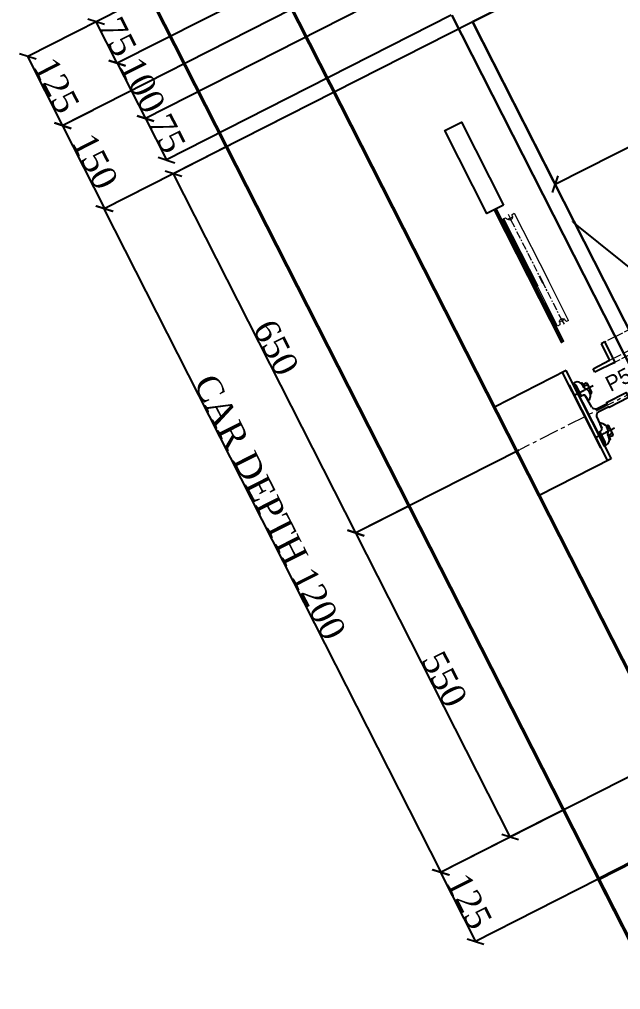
# Model space of a CAD drawing. Header units: millimetres. Extents: x 9028 to 18688, y -22518 to -16466.
# Drawn here: x 9028 to 9998, y -22077 to -20512 of the extents above; entities that cross this region are included whole.
import ezdxf
from ezdxf import colors
from ezdxf.entities.mleader import LeaderData, LeaderLine
from ezdxf.math import Vec2, Vec3

# ---------------------------------------------------------------- set-up
doc = ezdxf.new("R2010")
doc.units = ezdxf.units.MM
doc.linetypes.add('ACAD_ISO02W100', pattern=[15, 12, -3])
doc.linetypes.add('CENTER', pattern=[50.8, 31.75, -6.35, 6.35, -6.35])
for name, color, linetype, lineweight in [('CL', 2, 'CENTER', 0), ('DL', 8, 'ACAD_ISO02W100', 0), ('step&guides', 3, 'Continuous', 30), ('Wall', 1, 'Continuous', 50)]:
    doc.layers.add(name, color=color, linetype=linetype, lineweight=lineweight)
doc.layers.add('PDF_0', color=7, linetype='Continuous')
doc.layers.add('PDF_gide rail', color=7, linetype='Continuous')
doc.styles.add('nassar2', font='cent.shx', dxfattribs={"height": 60})
doc.styles.add('top', font='cent.shx', dxfattribs={"height": 40})
doc.dimstyles.new('top', dxfattribs={"dimtxt": 35, "dimasz": 20, "dimexe": 1.25, "dimexo": 0.625, "dimtad": 1, "dimtxsty": 'top', "dimblk": 'OBLIQUE', "dimcen": 2.5, "dimadec": 0, "dimazin": 0, "dimtfac": 1, "dimtmove": 0, "dimatfit": 3, "dimldrblk": 'OBLIQUE', "dimfxl": 1, "dimarcsym": 0})

# ---------------------------------------------------------------- blocks, each defined once
blk = doc.blocks.new('_Oblique')
at = {"color": 0, "linetype": 'ByBlock', "lineweight": -2}
blk.add_line((-0.5, -0.5), (0.5, 0.5), dxfattribs=at)
blk = doc.blocks.new('*D18')
at = {"color": 0, "lineweight": -2, "transparency": 16777216}
for p, q in [((9758.3, -20516.6), (9163.7, -20818.6)), ((9708.3, -21887.9), (9164.8, -20818.1)), ((10346.4, -21563.8), (9707.2, -21888.5))]:
    blk.add_line(p, q, dxfattribs=at)
at = {"layer": 'Defpoints', "color": 0, "transparency": 16777216}
for p in [(9758.9, -20516.3), (9164.8, -20818.1), (10346.9, -21563.5)]:
    blk.add_point(p, dxfattribs=at)
at = {"color": 0, "lineweight": -2, "transparency": 16777216, "xscale": 20, "yscale": 20, "zscale": 20}
for p, rotation in [((9164.8, -20818.1), 116.9290163711014), ((9708.3, -21887.9), 296.9290163711014)]:
    blk.add_blockref('_Oblique', p, dxfattribs=dict(at, rotation=rotation))
at = {"color": 0, "transparency": 16777216, "insert": (9432.3, -21299.1), "char_height": 40, "attachment_point": 5, "rotation": 296.929, "style": 'top'}
blk.add_mtext('CAR DEPTH 1200', dxfattribs=at)
blk = doc.blocks.new('*D28')
at = {"color": 0, "lineweight": -2, "transparency": 16777216}
for p, q in [((9834.3, -21207.1), (9569.7, -21341.4)), ((9819.9, -21831.2), (9570.8, -21340.9)), ((9905, -21788), (9818.8, -21831.8))]:
    blk.add_line(p, q, dxfattribs=at)
at = {"layer": 'Defpoints', "color": 0, "transparency": 16777216}
for p in [(9834.8, -21206.8), (9570.8, -21340.9), (9905.6, -21787.7)]:
    blk.add_point(p, dxfattribs=at)
at = {"color": 0, "lineweight": -2, "transparency": 16777216, "xscale": 20, "yscale": 20, "zscale": 20}
for p, rotation in [((9570.8, -21340.9), 116.9290163711014), ((9819.9, -21831.2), 296.9290163711014)]:
    blk.add_blockref('_Oblique', p, dxfattribs=dict(at, rotation=rotation))
at = {"color": 0, "transparency": 16777216, "insert": (9713.8, -21576.7), "char_height": 40, "attachment_point": 5, "rotation": 296.929, "style": 'top'}
blk.add_mtext('550', dxfattribs=at)
blk = doc.blocks.new('*D19')
at = {"color": 0, "lineweight": -2, "transparency": 16777216}
for p, q in [((9361.6, -20718.1), (9275.3, -20761.9)), ((9570.8, -21340.9), (9276.5, -20761.4)), ((9655.9, -21297.6), (9569.7, -21341.4))]:
    blk.add_line(p, q, dxfattribs=at)
at = {"layer": 'Defpoints', "color": 0, "transparency": 16777216}
for p in [(9362.1, -20717.8), (9276.5, -20761.4), (9656.5, -21297.4)]:
    blk.add_point(p, dxfattribs=at)
at = {"color": 0, "lineweight": -2, "transparency": 16777216, "xscale": 20, "yscale": 20, "zscale": 20}
for p, rotation in [((9276.5, -20761.4), 116.9290163711014), ((9570.8, -21340.9), 296.9290163711014)]:
    blk.add_blockref('_Oblique', p, dxfattribs=dict(at, rotation=rotation))
at = {"color": 0, "transparency": 16777216, "insert": (9442, -21041.8), "char_height": 40, "attachment_point": 5, "rotation": 296.929, "style": 'top'}
blk.add_mtext('650', dxfattribs=at)
blk = doc.blocks.new('*D20')
at = {"color": 0, "lineweight": -2, "transparency": 16777216}
for p, q in [((9410.9, -20384.6), (9040.3, -20572.9)), ((9467.5, -20496.1), (9096.9, -20684.3)), ((9098, -20683.8), (9041.4, -20572.3))]:
    blk.add_line(p, q, dxfattribs=at)
at = {"layer": 'Defpoints', "color": 0, "transparency": 16777216}
for p in [(9411.4, -20384.3), (9468.1, -20495.8), (9041.4, -20572.3)]:
    blk.add_point(p, dxfattribs=at)
at = {"color": 0, "lineweight": -2, "transparency": 16777216, "xscale": 20, "yscale": 20, "zscale": 20}
for p, rotation in [((9041.4, -20572.3), 116.9290163711014), ((9098, -20683.8), 296.9290163711014)]:
    blk.add_blockref('_Oblique', p, dxfattribs=dict(at, rotation=rotation))
at = {"color": 0, "transparency": 16777216, "insert": (9088.1, -20618.7), "char_height": 40, "attachment_point": 5, "rotation": 296.929, "style": 'top'}
blk.add_mtext('125', dxfattribs=at)
blk = doc.blocks.new('*D30')
at = {"color": 0, "lineweight": -2, "transparency": 16777216}
for p, q in [((10606.1, -20086.6), (10739.6, -20349.3)), ((9892, -20778.4), (10739, -20348.1)), ((9759.2, -20516.9), (9892.6, -20779.5))]:
    blk.add_line(p, q, dxfattribs=at)
at = {"layer": 'Defpoints', "color": 0, "transparency": 16777216}
for p in [(10605.9, -20086.1), (10739, -20348.1), (9758.9, -20516.3)]:
    blk.add_point(p, dxfattribs=at)
at = {"color": 0, "lineweight": -2, "transparency": 16777216, "xscale": 20, "yscale": 20, "zscale": 20}
for p, rotation in [((10739, -20348.1), 26.92901637119429), ((9892, -20778.4), 206.9290163711943)]:
    blk.add_blockref('_Oblique', p, dxfattribs=dict(at, rotation=rotation))
at = {"color": 0, "transparency": 16777216, "insert": (10306.2, -20544.9), "char_height": 40, "attachment_point": 5, "rotation": 26.929, "style": 'top'}
blk.add_mtext('CAR WIDTH 950', dxfattribs=at)
blk = doc.blocks.new('*D22')
at = {"color": 0, "lineweight": -2, "transparency": 16777216}
for p, q in [((9758.3, -20516.6), (9164.8, -20818.1)), ((9146.3, -20659.2), (9096.9, -20684.3)), ((9165.9, -20817.5), (9098, -20683.8))]:
    blk.add_line(p, q, dxfattribs=at)
at = {"layer": 'Defpoints', "color": 0, "transparency": 16777216}
for p in [(9758.9, -20516.3), (9146.9, -20658.9), (9098, -20683.8)]:
    blk.add_point(p, dxfattribs=at)
at = {"color": 0, "lineweight": -2, "transparency": 16777216, "xscale": 20, "yscale": 20, "zscale": 20}
for p, rotation in [((9098, -20683.8), 116.9290163711014), ((9165.9, -20817.5), 296.9290163711014)]:
    blk.add_blockref('_Oblique', p, dxfattribs=dict(at, rotation=rotation))
at = {"color": 0, "transparency": 16777216, "insert": (9150.4, -20741.3), "char_height": 40, "attachment_point": 5, "rotation": 296.929, "style": 'top'}
blk.add_mtext('150', dxfattribs=at)
blk = doc.blocks.new('*D31')
at = {"color": 0, "lineweight": -2, "transparency": 16777216}
for p, q in [((9645.5, -20349.6), (9184.8, -20583.6)), ((9690.7, -20438.8), (9230.1, -20672.8)), ((9185.9, -20583), (9231.2, -20672.2))]:
    blk.add_line(p, q, dxfattribs=at)
at = {"layer": 'Defpoints', "color": 0, "transparency": 16777216}
for p in [(9646, -20349.3), (9691.3, -20438.5), (9231.2, -20672.2)]:
    blk.add_point(p, dxfattribs=at)
at = {"color": 0, "lineweight": -2, "transparency": 16777216, "xscale": 20, "yscale": 20, "zscale": 20}
for p, rotation in [((9185.9, -20583), 116.9290163711014), ((9231.2, -20672.2), 296.9290163711014)]:
    blk.add_blockref('_Oblique', p, dxfattribs=dict(at, rotation=rotation))
at = {"color": 0, "transparency": 16777216, "insert": (9226.9, -20618.3), "char_height": 40, "attachment_point": 5, "rotation": 296.929, "style": 'top'}
blk.add_mtext('100', dxfattribs=at)
blk = doc.blocks.new('*D32')
at = {"color": 0, "lineweight": -2, "transparency": 16777216}
for p, q in [((9690.7, -20438.8), (9230.1, -20672.8)), ((9724.7, -20505.6), (9264, -20739.6)), ((9231.2, -20672.2), (9265.1, -20739.1))]:
    blk.add_line(p, q, dxfattribs=at)
at = {"layer": 'Defpoints', "color": 0, "transparency": 16777216}
for p in [(9691.3, -20438.5), (9725.3, -20505.3), (9265.1, -20739.1)]:
    blk.add_point(p, dxfattribs=at)
at = {"color": 0, "lineweight": -2, "transparency": 16777216, "xscale": 20, "yscale": 20, "zscale": 20}
for p, rotation in [((9231.2, -20672.2), 116.9290163711014), ((9265.1, -20739.1), 296.9290163711014)]:
    blk.add_blockref('_Oblique', p, dxfattribs=dict(at, rotation=rotation))
at = {"color": 0, "transparency": 16777216, "insert": (9266.5, -20696.3), "char_height": 40, "attachment_point": 5, "rotation": 296.929, "style": 'top'}
blk.add_mtext('75', dxfattribs=at)
blk = doc.blocks.new('*D23')
at = {"color": 0, "lineweight": -2, "transparency": 16777216}
for p, q in [((9185.9, -20583), (9151.9, -20516.2)), ((9152.5, -20515.9), (9153, -20515.6)), ((9186.4, -20582.8), (9187, -20582.5))]:
    blk.add_line(p, q, dxfattribs=at)
at = {"layer": 'Defpoints', "color": 0, "transparency": 16777216}
for p in [(9151.9, -20516.2), (9151.9, -20516.2), (9185.9, -20583)]:
    blk.add_point(p, dxfattribs=at)
at = {"color": 0, "lineweight": -2, "transparency": 16777216, "xscale": 20, "yscale": 20, "zscale": 20}
for p, rotation in [((9151.9, -20516.2), 116.9290163711014), ((9185.9, -20583), 296.9290163711014)]:
    blk.add_blockref('_Oblique', p, dxfattribs=dict(at, rotation=rotation))
at = {"color": 0, "transparency": 16777216, "insert": (9187.3, -20540.3), "char_height": 40, "attachment_point": 5, "rotation": 296.929, "style": 'top'}
blk.add_mtext('75', dxfattribs=at)
blk = doc.blocks.new('*D33')
at = {"color": 0, "lineweight": -2, "transparency": 16777216}
for p, q in [((9905, -21788), (9706.1, -21889.1)), ((9707.2, -21888.5), (9763.8, -22000)), ((9961.6, -21899.5), (9762.7, -22000.5))]:
    blk.add_line(p, q, dxfattribs=at)
at = {"layer": 'Defpoints', "color": 0, "transparency": 16777216}
for p in [(9905.6, -21787.7), (9962.2, -21899.2), (9763.8, -22000)]:
    blk.add_point(p, dxfattribs=at)
at = {"color": 0, "lineweight": -2, "transparency": 16777216, "xscale": 20, "yscale": 20, "zscale": 20}
for p, rotation in [((9707.2, -21888.5), 116.9290163711014), ((9763.8, -22000), 296.9290163711014)]:
    blk.add_blockref('_Oblique', p, dxfattribs=dict(at, rotation=rotation))
at = {"color": 0, "transparency": 16777216, "insert": (9753.9, -21934.9), "char_height": 40, "attachment_point": 5, "rotation": 296.929, "style": 'top'}
blk.add_mtext('125', dxfattribs=at)

msp = doc.modelspace()

# ---------------------------------------------------------------- linework, layer by layer
for p, q in [((9808.362, -20834.23), (9863.463, -20942.703)), ((9872.854, -20937.932), (9866.819, -20926.051)), ((9910.034, -21078.846), (9794.13, -21137.721)), ((9931.546, -21121.196), (9960.983, -21179.148)), ((9982.495, -21221.497), (9866.592, -21280.372))]:
    msp.add_line(p, q)
at = {"ltscale": 5, "transparency": 33554666}
for p, q in [((9972.333, -21032.535), (9966.477, -21035.522)), ((9988.923, -21065.071), (9972.333, -21032.535)), ((9966.477, -21035.522), (9980.08, -21062.201)), ((9953.401, -21075.804), (9980.08, -21062.201)), ((9988.923, -21065.071), (9956.387, -21081.661)), ((9983.066, -21068.057), (9988.923, -21065.071)), ((9956.387, -21081.661), (9953.401, -21075.804))]:
    msp.add_line(p, q, dxfattribs=at)
for points in [[(9808.911, -20811.992), (9782.164, -20825.579), (9714.231, -20691.843), (9740.978, -20678.257)], [(9797.313, -20817.883), (9793.761, -20819.687), (9902.29, -21033.333), (9905.843, -21031.528)]]:
    msp.add_lwpolyline(points, close=True)
at = {"color": 7, "linetype": 'Continuous', "lineweight": 20, "true_color": 0x000007}
for points in [[(9816.323, -20826.642), (9819.662, -20833.216), (9816.375, -20834.886)], [(9823.65, -20830.599), (9822.919, -20826.835), (9826.206, -20825.166), (9881.307, -20933.638)], [(9808.362, -20834.23), (9812.119, -20832.322), (9815.197, -20834.893)], [(9822.48, -20831.785), (9819.662, -20833.216), (9819.662, -20833.216)], [(9820.855, -20835.564), (9819.662, -20833.216), (9819.662, -20833.216)], [(9827.057, -20847.773), (9820.855, -20835.564), (9820.855, -20835.564)], [(9829.442, -20852.469), (9828.249, -20850.121), (9828.249, -20850.121)], [(9836.121, -20865.617), (9830.635, -20854.816), (9830.635, -20854.816)], [(9838.506, -20870.313), (9837.313, -20867.965), (9837.313, -20867.965)], [(9845.185, -20883.461), (9839.699, -20872.66), (9839.699, -20872.66)], [(9847.57, -20888.157), (9846.378, -20885.809), (9846.378, -20885.809)], [(9854.249, -20901.305), (9848.524, -20890.035), (9848.524, -20890.035)], [(9856.634, -20906.001), (9855.442, -20903.653), (9855.442, -20903.653)], [(9863.313, -20919.149), (9857.827, -20908.349), (9857.827, -20908.349)], [(9865.699, -20923.845), (9864.506, -20921.497), (9864.506, -20921.497)], [(9876.909, -20945.915), (9872.854, -20937.932), (9872.854, -20937.932)], [(9913.985, -20997.971), (9881.307, -20933.638), (9881.307, -20933.638), (9881.307, -20933.638)], [(9896.141, -21007.035), (9863.463, -20942.703), (9863.463, -20942.703)], [(9879.056, -20950.141), (9877.864, -20947.793), (9877.864, -20947.793)], [(9885.735, -20963.289), (9880.249, -20952.489), (9880.249, -20952.489)], [(9888.12, -20967.985), (9887.166, -20966.107), (9887.166, -20966.107)], [(9895.038, -20981.603), (9889.313, -20970.333), (9889.313, -20970.333)], [(9897.184, -20985.829), (9895.992, -20983.481), (9895.992, -20983.481)], [(9899.637, -21001.124), (9899.898, -21005.127), (9896.141, -21007.035)], [(9902.432, -20996.16), (9898.377, -20988.177), (9898.377, -20988.177)], [(9902.432, -20996.16), (9903.625, -20998.508), (9900.338, -21000.177)], [(9906.442, -20997.077), (9903.625, -20998.508), (9906.487, -21004.143)], [(9913.985, -20997.971), (9910.698, -20999.64), (9908.09, -20996.83)]]:
    msp.add_lwpolyline(points, dxfattribs=at)
for points in [[(9823.411, -20830.13), (9823.896, -20832.247), (9822.733, -20834.61), (9820.855, -20835.564)], [(9820.855, -20835.564), (9818.977, -20836.518), (9816.383, -20836.063), (9814.959, -20834.423)], [(9899.399, -21000.654), (9898.914, -20998.538), (9900.315, -20996.644), (9902.194, -20995.69)], [(9902.194, -20995.69), (9904.072, -20994.736), (9906.427, -20994.721), (9907.851, -20996.361)]]:
    msp.add_open_spline(points, degree=3, dxfattribs=at)
at = {"color": 7, "linetype": 'Continuous', "lineweight": 20}
msp.add_open_spline([(9902.194, -20995.69), (9904.072, -20994.736), (9906.427, -20994.721), (9907.851, -20996.361)], degree=3, dxfattribs=at)
at = {"layer": 'CL'}
msp.add_line((11118.677, -20554.626), (9834.818, -21206.783), dxfattribs=at)
at = {"layer": 'DL'}
for p, q in [((10896.858, -20562.909), (9966.592, -21035.747)), ((10934.236, -20577.557), (9953.544, -21076.085)), ((10945.908, -20578.955), (9956.387, -21081.661))]:
    msp.add_line(p, q, dxfattribs=at)
at = {"layer": 'PDF_0', "lineweight": 25}
for points in [[(9966.104, -21203.564), (9904.245, -21081.786)], [(9971.892, -21200.624), (9910.034, -21078.846)], [(9914.848, -21102.66), (9966.104, -21203.564)], [(9966.104, -21203.564), (9914.848, -21102.66)], [(9914.848, -21102.66), (9966.104, -21203.564)], [(9914.848, -21102.66), (9976.707, -21224.437)], [(9920.637, -21099.72), (9924.031, -21097.996)], [(9920.637, -21099.72), (9971.892, -21200.624)], [(9920.637, -21099.72), (9982.495, -21221.497)], [(9923.125, -21101.561), (9921.89, -21102.188)], [(9923.105, -21098.466), (9923.105, -21098.466)], [(9934.223, -21118.825), (9925.916, -21102.472)], [(9937.891, -21111.528), (9931.72, -21114.662)], [(9936.285, -21102.252), (9938.166, -21105.954)], [(9942.608, -21098.652), (9936.745, -21101.629)], [(9939.126, -21110.901), (9938.2, -21111.371)], [(9945.605, -21107.609), (9939.434, -21110.744)], [(9944.059, -21100.014), (9950.956, -21113.59)], [(9946.839, -21106.982), (9945.914, -21107.453)], [(9947.035, -21113.482), (9949.504, -21112.228)], [(9953.319, -21103.691), (9947.148, -21106.826)], [(9923.39, -21118.894), (9922.464, -21119.364)], [(9929.869, -21115.603), (9923.948, -21118.61)], [(9931.103, -21114.976), (9930.486, -21115.289)], [(9938.244, -21118.335), (9937.01, -21118.962), (9935.291, -21119.657)], [(9941.174, -21120.035), (9944.758, -21126.275)], [(9944.641, -21126.343), (9944.641, -21126.343)], [(9964.55, -21165.537), (9964.55, -21165.537)], [(9967.599, -21172.057), (9964.674, -21165.482)], [(9980.247, -21175.807), (9974.076, -21178.942)], [(9976.349, -21171.189), (9978.817, -21169.935)], [(9985.469, -21181.535), (9978.573, -21167.959)], [(9981.481, -21175.18), (9980.556, -21175.65)], [(9987.961, -21171.889), (9981.79, -21175.023)], [(9958.032, -21187.092), (9957.106, -21187.562)], [(9964.511, -21183.8), (9958.59, -21186.808)], [(9964.477, -21178.384), (9972.784, -21194.737)], [(9965.745, -21183.173), (9965.128, -21183.487)], [(9972.533, -21179.725), (9966.362, -21182.86)], [(9973.768, -21179.098), (9972.842, -21179.569)], [(9979.077, -21186.494), (9977.196, -21182.791)], [(9985.713, -21183.511), (9979.851, -21186.489)], [(9971.873, -21197.528), (9970.639, -21198.155)], [(9971.892, -21200.624), (9975.286, -21198.9)], [(9974.361, -21199.37), (9974.361, -21199.37)]]:
    msp.add_lwpolyline(points, dxfattribs=at)
for points in [[(9933.944, -21099.171), (9935.178, -21098.544), (9939.566, -21107.183, -0.19879356), (9938.244, -21106.108)], [(9942.738, -21098.902, -0.42555746), (9944.175, -21101.737), (9938.312, -21104.715)], [(9939.572, -21107.177, -0.4769017), (9946.833, -21126.112, -0.14500939), (9946.191, -21126.72)], [(9948.294, -21116.724), (9951.071, -21115.313, 0.42555746), (9949.634, -21112.479)], [(9977.038, -21180.934, 0.4769017), (9966.03, -21163.903, 0.14500939), (9965.16, -21164.063)], [(9974.473, -21168.26), (9977.25, -21166.849, -0.42555746), (9978.691, -21169.682)], [(9980.184, -21190.201), (9981.418, -21189.574), (9977.03, -21180.935, 0.19879356), (9977.118, -21182.637)], [(9985.587, -21183.258, 0.42555746), (9984.146, -21180.425), (9978.283, -21183.403)]]:
    msp.add_lwpolyline(points, format="xyb", dxfattribs=at)
for centre, radius, start, end in [((9927.734, -21107.087), 9.817, 28.481312, 112.164715), ((9924.025, -21103.537), 2.171, 29.363647, 114.494386), ((9926.4, -21117.559), 23.705, 12.679402, 41.178631), ((9935.379, -21118.443), 1.217, 198.300076, 265.893479), ((9938.889, -21120.754), 2.503, 46.226395, 104.938664), ((9945.721, -21125.705), 1.119, 210.672227, 294.829634), ((9965.703, -21165.041), 1.119, 119.028399, 203.185806), ((9960.885, -21185.448), 23.705, 12.679402, 41.178631), ((9965.467, -21177.676), 1.217, 147.964554, 215.557956), ((9970.129, -21190.547), 9.817, 301.693317, 25.376721), ((9970.808, -21195.637), 2.171, 299.363647, 24.494386)]:
    msp.add_arc(centre, radius, start, end, dxfattribs=at)
at = {"layer": 'PDF_gide rail', "lineweight": 25}
for points in [[(9937.015, -21118.949), (9931.546, -21121.196), (9960.983, -21179.148), (9960.983, -21179.148)], [(9966.023, -21176.056), (9960.983, -21179.148), (9931.546, -21121.196), (9931.546, -21121.196)], [(9951.541, -21138.083), (9940.621, -21118.946)], [(9958.793, -21140.443), (9975.869, -21131.769), (9975.189, -21130.432), (10006.636, -21114.458), (10010.712, -21122.482), (9979.265, -21138.456), (9978.586, -21137.118), (9961.511, -21145.792)], [(9959.139, -21153.04), (9967.599, -21172.057)]]:
    msp.add_lwpolyline(points, dxfattribs=at)
for centre, radius, start, end in [((9938.224, -21122.824), 4.059, 43.390554, 107.338337), ((9957.226, -21132.933), 7.671, 222.172117, 281.786505), ((9966.651, -21151.486), 7.671, 132.071528, 191.685916), ((9963.608, -21172.794), 4.059, 306.519696, 10.467478), ((9963.608, -21172.794), 4.059, 306.519696, 10.467478)]:
    msp.add_arc(centre, radius, start, end, dxfattribs=at)
at = {"layer": 'step&guides'}
for p, q in [((9758.877, -20516.306), (10605.866, -20086.064)), ((9725.265, -20505.339), (10291.373, -21619.799)), ((9758.877, -20516.306), (10302.34, -21586.188))]:
    msp.add_line(p, q, dxfattribs=at)
at = {"layer": 'Wall'}
for points in [[(11350.012, -21418.532), (11693.266, -21244.171), (10787.493, -19461.035), (9147.008, -20294.345), (10052.78, -22077.482), (10396.034, -21903.121)], [(10305.457, -21724.807), (10136.059, -21810.856), (9411.441, -20384.346), (10704.215, -19727.661), (11428.833, -21154.17), (11259.435, -21240.219)]]:
    msp.add_lwpolyline(points, dxfattribs=at)
msp.add_lwpolyline([(10305.457, -21724.807), (9962.203, -21899.168), (10052.78, -22077.482), (10396.034, -21903.121)], close=True, dxfattribs=at)

# ---------------------------------------------------------------- texts
at = {"linetype": 'ACAD_ISO02W100', "ltscale": 4, "transparency": 33554666, "insert": (9970.201, -21091.362), "char_height": 25, "attachment_point": 1, "rotation": 26.929016}
msp.add_mtext_dynamic_manual_height_columns('P5', width=377.71746, gutter_width=125, heights=[0], dxfattribs=at)

# ---------------------------------------------------------------- dimensions: what is measured, and where the dimension line sits
dim = msp.add_linear_dim(base=(10738.994, -20348.143), p1=(9758.877, -20516.306), p2=(10605.866, -20086.064), angle=26.929016, text='CAR WIDTH <>', dimstyle='top')
dim.commit()
dim.dimension.update_dxf_attribs({"geometry": '*D30', "text_midpoint": (10306.158, -20544.875)})
for base, p1, p2, picture, middle in [((9231.169, -20672.201), (9646.01, -20349.314), (9691.299, -20438.471), '*D31', (9226.914, -20618.282)), ((9265.136, -20739.069), (9691.299, -20438.471), (9725.265, -20505.339), '*D32', (9266.541, -20696.294)), ((9151.914, -20516.177), (9185.881, -20583.045), (9151.914, -20516.177), '*D23', (9187.286, -20540.27)), ((9098, -20683.766), (9758.877, -20516.306), (9146.885, -20658.934), '*D22', (9150.355, -20741.293))]:
    dim = msp.add_linear_dim(base=base, p1=p1, p2=p2, angle=116.929016, dimstyle='top', override={"dimtmove": 1})
    dim.commit()
    dim.dimension.update_dxf_attribs({"geometry": picture, "text_midpoint": middle})
for base, p1, p2, picture, middle in [((9041.389, -20572.32), (9468.052, -20495.792), (9411.441, -20384.346), '*D20', (9088.083, -20618.702)), ((9276.458, -20761.358), (9656.505, -21297.36), (9362.129, -20717.84), '*D19', (9442.035, -21041.777)), ((9570.834, -21340.878), (9905.592, -21787.722), (9834.818, -21206.783), '*D28', (9713.766, -21576.718)), ((9763.778, -21999.961), (9905.592, -21787.722), (9962.203, -21899.168), '*D33', (9753.861, -21934.898))]:
    dim = msp.add_linear_dim(base=base, p1=p1, p2=p2, angle=116.929016, dimstyle='top')
    dim.commit()
    dim.dimension.update_dxf_attribs({"geometry": picture, "text_midpoint": middle})
dim = msp.add_linear_dim(base=(9164.818, -20818.067), p1=(10346.919, -21563.544), p2=(9758.877, -20516.306), angle=116.929016, text='CAR DEPTH <>', dimstyle='top')
dim.commit()
dim.dimension.update_dxf_attribs({"geometry": '*D18', "text_midpoint": (9413.906, -21308.43), "dimtype": 160})

# ---------------------------------------------------------------- leaders
ml = msp.add_multileader_mtext('Standard')
ml.set_content('', color=256, style='nassar2')
ml.set_leader_properties()
ml.build(insert=Vec2(0, 0))
ml.multileader.update_dxf_attribs({"text_left_attachment_type": 6, "text_right_attachment_type": 6, "arrow_head_size": 12})
ctx = ml.context
ctx.base_point, ctx.char_height, ctx.arrow_head_size, ctx.landing_gap_size, ctx.plane_origin, ctx.plane_x_axis, ctx.plane_y_axis = Vec3(10329.73, -20787.194), 60, 12, 0.09, Vec3(9895.103, -20960.147), Vec3(0.89156829, 0.45288629), Vec3(-0.45288629, 0.89156829)
ctx.left_attachment, ctx.right_attachment = 6, 6
notes = []
notes.append((ctx, [(0, (1, 1, 0), (10039.123, -20934.813), (0.89156829, 0.45288629), 325.95, [(0, [(9917.363, -20836.888)], 0, [])])]))
ctx.mtext.insert, ctx.mtext.text_direction, ctx.mtext.rotation, ctx.mtext.flow_direction = Vec3(10302.637, -20733.659), Vec3(0.89156829, 0.45288629), 0.47, 5
for ctx, leaders in notes:
    for number, flags, end, landing, length, lines in leaders:
        leader = LeaderData()
        leader.index, (leader.has_last_leader_line, leader.has_dogleg_vector, leader.attachment_direction) = number, flags
        leader.last_leader_point, leader.dogleg_vector, leader.dogleg_length = Vec3(end), Vec3(landing), length
        for number, points, colour, breaks in lines:
            line = LeaderLine()
            line.index, line.vertices, line.color, line.breaks = number, Vec3.list(points), colors.encode_raw_color(colour), breaks
            leader.lines.append(line)
        ctx.leaders.append(leader)

doc.saveas('drawing.dxf')
